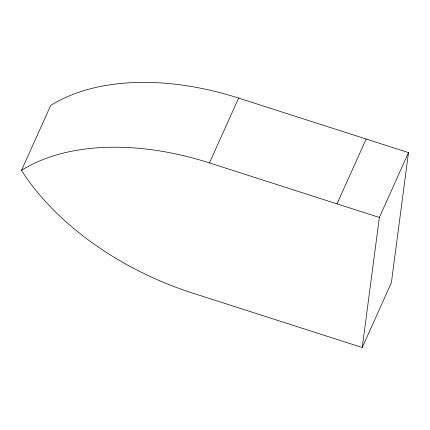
<?xml version="1.0" encoding="UTF-8"?>
<svg xmlns="http://www.w3.org/2000/svg" width="430" height="430" viewBox="0 0 430 430"><rect width="100%" height="100%" fill="white"/><g stroke="black" fill="none" stroke-linecap="round" stroke-linejoin="round"><path stroke-width="0.64" d="M362.243 347.537L379.357 217.462L408.5 152.612L238.607 98.083A225.712 138.03 24.2 0 0 50.643 105.527L21.5 170.377A225.712 138.03 24.2 0 0 192.355 293.002L362.243 347.537L391.391 282.687L408.5 152.612M21.5 170.377A225.712 138.03 24.2 0 1 209.464 162.927L238.607 98.083M337.018 203.874L366.161 139.024M209.464 162.927L379.357 217.462"/></g></svg>
